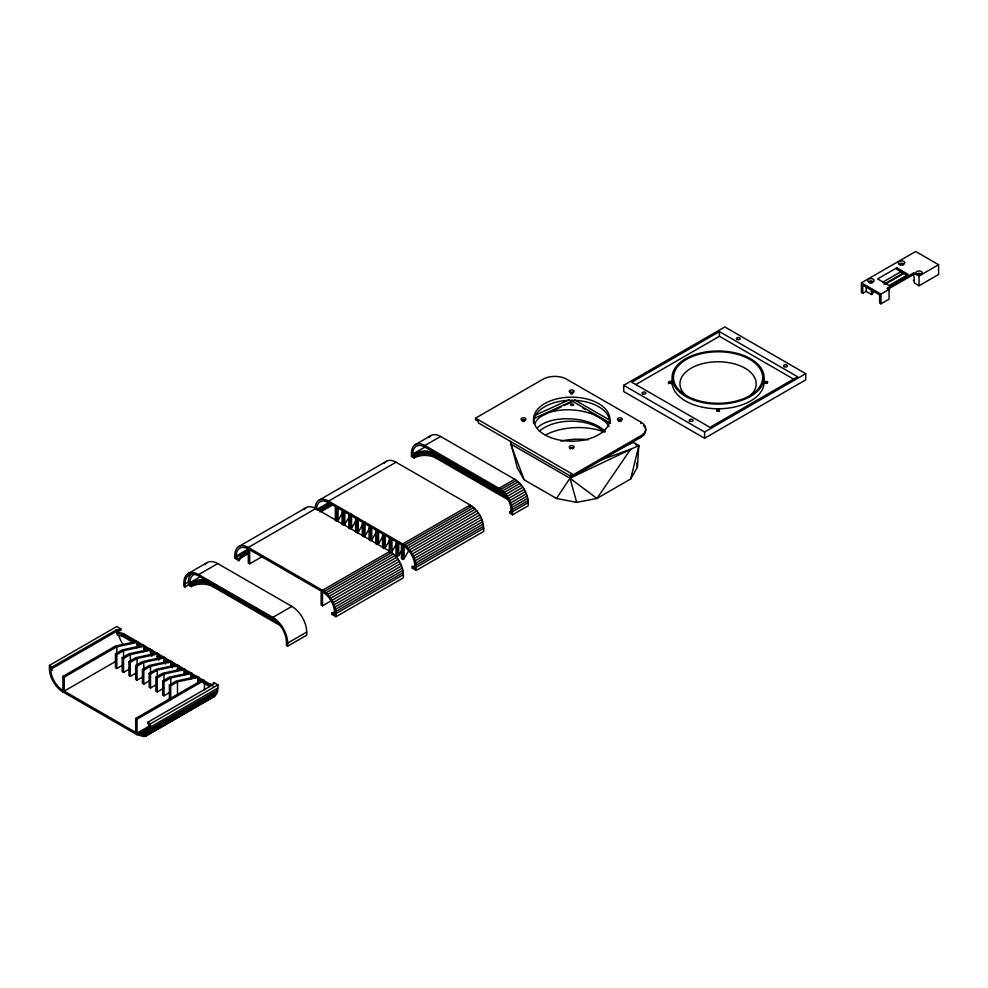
<?xml version="1.0" encoding="UTF-8"?>
<svg xmlns="http://www.w3.org/2000/svg" width="988" height="988" viewBox="0 0 988 988"><rect width="100%" height="100%" fill="white"/><g stroke="black" fill="none" stroke-linecap="round" stroke-linejoin="round"><path stroke-width="1.48" d="M623.7 385.32L623.7 391.544L704.592 438.264L805.714 379.874L805.714 373.649L724.822 326.942L623.7 385.32L704.592 432.028L704.592 438.264M150.25 725.513L137.036 733.145C143.186 738.024 150.917 731.688 149.176 724.587L147.817 723.809L147.817 722.253L211.864 685.277L213.89 682.547L217.928 684.882L217.471 691.761L213.976 696.725L146.57 735.652L143.779 736.517L137.036 734.702L62.886 691.896A19.068 11.004 60 0 1 49.511 670.642L49.4 665.43L116.806 626.503L120.857 628.837L120.857 630.393L116.139 631.567L116.139 630.011L120.857 628.837M146.57 735.652L150.053 730.688L150.522 723.809L217.928 684.882M510.376 441.327L517.391 468.102L524.134 479.785L556.491 498.458L576.708 502.361L596.937 498.458L630.64 479.007L637.384 467.324L638.804 445.502L633.407 442.377L617.994 449.416M610.349 423.123L572.188 401.091L572.114 401.906L563.864 405.66M570.558 475.648L569.977 478.229L556.491 498.458M630.64 479.007L638.73 446.317L635.519 444.452M329.696 502.04L316.481 509.672A17.154 9.905 60 0 1 328.609 502.67L335.352 506.56L335.352 520.491L336.698 521.269L338.057 520.491L342.552 512.71M336.698 521.269L336.698 507.338L342.095 510.45L342.095 524.381L343.441 525.159L344.787 524.381L349.283 516.601M351.53 514.34L350.184 515.119L350.184 529.049L351.53 528.271L356.026 520.491M358.274 518.231L356.927 519.009L356.927 532.952L358.274 532.174L362.769 524.381M365.017 536.064L365.017 522.133L363.67 522.911L363.67 536.842L365.017 536.064L370.265 526.975M375.798 543.845L375.798 529.914L370.414 526.802L370.414 540.732L371.76 539.954L376.255 532.174M389.729 539.954L385.246 547.735L383.887 548.513L382.541 547.735L382.541 533.804L377.157 530.692L377.157 544.623L378.503 543.845L382.998 536.064M401.721 550.328L398.72 555.515L397.374 556.293L396.027 555.515L396.027 541.585L390.631 538.472L390.631 552.403L391.977 551.625L396.472 543.845M397.374 556.293L397.374 542.363L401.424 544.697L401.424 558.64L402.771 559.418L404.117 558.64L409.353 549.55M335.451 611.98L331.919 612.856L331.919 614.413L335.957 616.747L403.376 577.819C404.08 567.458 398.658 556.886 389.889 551.353L315.74 508.548L248.321 547.463A19.068 11.004 60 0 0 234.848 555.244L234.848 558.368L238.886 560.702L238.886 559.146L240.911 556.417L248.914 551.798M238.886 560.702L240.911 557.973L248.914 553.354M319.853 511.883L321.199 510.067L331.869 503.905M188.177 573.546L207.233 562.543M238.787 546.525L306.206 507.597M319.075 500.163L386.493 461.248M415.368 444.575L431.052 435.523M198.662 574.584L217.718 563.58L291.868 606.397A20.97 12.115 60 0 1 306.7 632.085L306.7 635.198L287.644 646.189L286.434 645.497L286.434 642.373A19.254 11.115 60 0 0 272.812 618.797L198.662 575.979A19.254 11.115 60 0 0 185.052 583.846L185.052 586.958L183.83 586.255L183.83 583.142A20.97 12.115 60 0 1 198.662 574.584L272.812 617.389A20.97 12.115 60 0 1 287.644 643.077L287.644 646.189M185.052 583.846L188.424 581.895A19.254 11.115 60 0 1 191.227 573.954M415.738 565.618L412.206 566.495L412.206 568.051L416.244 570.385L483.663 531.47C484.367 521.108 478.945 510.537 470.177 505.004L396.027 462.186L328.609 501.114A19.068 11.004 60 0 0 315.135 508.894M509.845 500.78L435.683 457.975A15.252 8.806 0 0 0 414.12 457.975L411.416 456.419L411.416 453.307A19.068 11.004 60 0 1 424.902 445.514L440.586 436.461L514.736 479.279C523.504 484.812 528.926 495.383 528.222 505.745L512.537 514.797L509.845 513.241L509.845 511.685A15.252 8.806 0 0 0 511.154 510.821M200.329 576.733L189.906 582.747L189.906 584.316L191.252 585.094A15.252 8.806 0 0 1 212.815 585.094L277.702 622.551M248.087 549.155L236.194 556.034L234.848 555.244M425.791 446.564L412.762 454.085L412.774 455.641L414.12 456.419A15.252 8.806 0 0 1 435.683 456.419L507.19 497.705M570.644 476.191L478.291 422.864L478.291 421.308L475.537 419.715L475.537 418.159L542.943 379.231A16.784 9.682 0 0 1 566.667 379.231L640.829 422.049A16.784 9.682 0 0 1 640.829 435.745L640.829 437.301L573.411 476.228L570.644 474.635L570.644 476.191L575.374 475.018M185.052 586.958L188.424 585.007L191.252 586.65A15.252 8.806 0 0 1 212.815 586.65L281.679 626.404M248.321 549.019A17.154 9.905 60 0 0 236.194 556.034L236.194 557.59L248.087 550.711M317.803 510.463L331.017 502.83M49.4 665.43L52.092 666.986L116.139 630.011M333.203 504.683L321.199 511.623L321.199 510.067M116.843 631.159L50.746 669.321L49.4 668.617L52.549 670.235M133.257 642.496L122.29 636.173L117.226 635.037L116.917 633.061L118.264 632.283L123.636 633.641L213.161 686.03M123.636 633.641L122.29 634.42L116.917 633.061M335.957 616.747C336.661 606.373 331.252 595.813 322.483 590.281L248.321 547.463L248.321 563.037L249.668 563.815L262.894 556.182M62.886 691.896L62.886 676.397L115.46 646.041L137.036 641.373L137.036 647.733M62.886 676.397L64.232 677.175L116.806 646.819L138.382 642.151M123.549 664.652L116.806 668.543L115.46 667.765L115.46 653.834L122.203 649.931L143.779 645.263L143.779 651.623M115.46 653.834L116.806 654.612L123.549 650.721L145.125 646.041M64.232 677.175L64.232 691.118L115.497 661.515M130.293 668.543L123.549 672.433L122.203 671.655L122.203 657.724L128.946 653.834L150.522 649.153M122.203 657.724L123.549 658.502L130.293 654.612L151.868 649.931M135.912 673.087L130.293 676.323L128.946 675.545L128.946 661.614L135.689 657.724L157.265 653.056M128.946 661.614L130.293 662.392L137.036 658.502L158.611 653.834M151.868 651.685L150.522 652.463L153.758 654.34M142.655 676.978L137.036 680.213L135.689 679.435L135.689 665.504L142.433 661.614L163.996 656.946M135.689 665.504L137.036 666.283L143.779 662.392L165.354 657.724M719.425 331.61L631.789 382.208L709.989 427.359L797.625 376.761L719.425 331.61L719.437 336.278L794.389 379.565M149.398 680.868L143.779 684.104L142.433 683.326L142.433 669.395L149.176 665.504L170.739 660.836M635.778 384.579L719.437 336.278M142.433 669.395L143.779 670.173L150.522 666.283L172.085 661.614M156.141 684.758L150.522 688.006L149.176 687.228L149.176 673.285L155.906 669.395L177.482 664.726M149.176 673.285L150.522 674.063L157.265 670.173L178.828 665.504M163.996 688.006L157.265 691.896L155.906 691.118L155.906 677.175L162.649 673.285L184.225 668.617M155.906 677.175L157.265 677.953L163.996 674.063L185.571 669.395M169.615 692.539L163.996 695.787L162.649 695.009L162.649 681.078L169.393 677.175L190.968 672.507M272.812 617.389L291.868 606.397M162.649 681.078L163.996 681.856L170.739 677.953L192.314 673.285M424.902 445.514L499.051 488.331L514.736 479.279M324.237 591.429L391.643 552.502M328.609 502.67L328.609 501.114L404.524 545.067L471.943 506.152M499.051 488.331L500.817 489.48L516.489 480.427M872.873 289.632L872.873 293.72L871.527 294.498L866.13 291.386L862.759 293.325L861.413 292.547L861.413 282.815L915.678 251.483L938.6 264.722L938.6 274.454L919.05 285.742L914.332 283.013L914.332 281.074L913.32 280.481L914.332 279.518L913.653 274.454L888.36 289.052M325.966 592.825L393.385 553.898M404.524 545.067L406.253 546.463L473.672 507.548M500.817 489.48L502.546 490.875L518.218 481.823M169.393 698.899L169.393 684.968L176.136 681.078L197.711 676.397M327.633 594.443L395.052 555.515M406.253 546.463L407.933 548.081L475.339 509.166M502.546 490.875L504.213 492.493L519.898 483.441M169.393 684.968L170.739 685.746L177.482 681.856L199.057 677.175M896.808 267.834L877.591 278.925L889.052 285.544L908.268 274.454L896.808 267.834L896.808 269.391L906.996 275.269M329.214 596.258L396.633 557.331M407.933 548.081L409.514 549.896L476.92 510.981M504.213 492.493L505.794 494.309L521.479 485.256M330.684 598.234L398.102 559.319M409.514 549.896L410.971 551.872L478.39 512.957M505.794 494.309L507.264 496.285L522.948 487.232M882.864 282.111L901.562 271.317M249.668 563.815L249.668 549.797L321.125 591.059L321.125 605.064L322.483 605.842L331.733 600.506M332.005 600.346L399.424 561.419M410.971 551.872L412.305 553.984L479.711 515.069M507.264 496.285L508.585 498.397L524.27 489.344M883.877 284.248L903.909 272.688M333.178 602.544L400.585 563.629M416.244 570.385L415.787 562.975L413.466 556.195L480.872 517.267M512.537 514.797L512.08 507.387L509.746 500.595L525.431 491.542M885.544 284.075L904.23 273.281M64.232 691.118L135.689 732.367L135.689 718.437L203.096 679.522M334.154 604.804L401.56 565.877M414.441 558.442L481.86 519.527M510.734 502.855L526.406 493.802M135.689 718.437L137.036 719.215L204.442 680.3M938.6 264.722L919.05 276.01L913.653 272.898L887.026 288.274L889.052 289.435L889.052 299.166L880.963 303.835L879.616 303.057L879.616 294.881L862.759 285.149L862.759 293.325M334.932 607.077L402.351 568.162M415.219 560.727L482.638 521.8M511.512 505.14L527.197 496.075M861.413 282.815L880.963 294.103L889.052 289.435M335.5 609.337L402.906 570.409M415.787 562.975L483.206 524.06M512.08 507.387L527.753 498.335M335.846 611.535L403.252 572.608M416.133 565.173L483.552 526.258M512.426 509.586L528.098 500.533M209.604 684.832L209.604 686.574L203.096 682.819L203.096 681.078L209.604 684.832L210.95 684.054M475.537 418.159L573.411 474.672L640.829 435.745M403.376 574.707L335.957 613.634L334.611 612.856C334.277 604.483 329.56 596.307 322.483 591.837M483.663 528.358L416.244 567.273L414.898 566.495C414.565 558.121 409.847 549.958 402.771 545.475M512.537 511.685L528.222 502.633M287.644 643.077L306.7 632.085M138.616 733.948L149.188 727.835M150.522 726.921L149.176 726.143L150.509 726.995L217.928 688.006M140.173 734.479L149.423 729.144M150.398 728.885L217.817 689.97M141.679 734.763L149.608 730.181M150.053 730.688L217.471 691.761M143.099 734.776L148.385 731.725M144.421 734.516L149.312 731.7M145.619 733.998L148.262 732.466M149.497 732.281L216.903 693.366M143.779 736.517L216.125 694.737M145.248 736.221L215.149 695.873M704.592 432.028L805.714 373.649M412.774 455.641C420.196 451.738 429.656 451.751 437.079 455.666L505.856 495.371M189.906 584.316L199.798 581.5L210.617 582.735M437.079 455.666L437.079 454.11C429.656 450.182 420.196 450.182 412.762 454.085A17.154 9.905 60 0 1 424.902 447.082L504.535 493.049M206.48 581.747L206.48 580.191L199.798 579.944L189.906 582.747A17.154 9.905 60 0 1 195.97 574.127M535.644 415.046L569.298 399.708M533.705 418.64L572.188 401.091M541.881 415.689L546.006 413.811M552.872 410.675L561.122 406.92M638.804 445.502L569.977 478.229L510.648 443.97L524.134 479.785M213.976 696.725L211.185 697.59M599.037 460.643L630.64 449.219L596.937 498.458L569.977 478.229L576.708 502.361M412.206 568.051L415.738 567.174M331.919 614.413L335.451 613.536M212.482 583.451L216.854 585.859M574.732 399.942L610.238 420.456M582.759 408.044L585.415 409.588M589.416 411.885L592.071 413.429M594.739 414.96L597.394 416.491M600.049 418.035L604.051 420.332M606.706 421.876L609.374 423.407M509.845 511.685L511.191 512.463C511.463 503.547 506.56 494.642 499.051 489.887M350.184 515.119L355.581 518.231L355.581 532.174M356.927 519.009L362.324 522.133L362.324 536.064M363.67 522.911L369.067 526.024L369.067 539.954M412.206 566.495L414.898 568.051L414.898 566.495M236.194 557.59L238.886 559.146M331.919 612.856L334.611 614.413L334.611 612.856M219.509 587.391L222.152 588.922M224.795 590.441L228.759 592.738M231.402 594.257L234.057 595.789M236.7 597.32L245.95 602.655M248.606 604.187L275.047 619.464M135.689 642.151L122.29 634.42L122.29 636.173M137.036 642.929L142.433 646.041M143.779 646.819L149.176 649.931M155.906 653.834L150.522 650.721L150.522 655.513M162.649 657.724L157.265 654.612L157.265 659.404M169.393 661.614L163.996 658.502L163.996 663.294M176.136 665.504L170.739 662.392L170.739 667.184M182.879 669.395L177.482 666.283L177.482 671.074M189.622 673.285L184.225 670.173L184.225 674.977M196.353 677.175L190.968 674.063L190.968 678.867M201.75 680.3L197.711 677.953L197.711 682.757M137.036 644.682L140.271 646.547M143.779 648.573L147.014 650.437M157.265 656.353L160.501 658.23M163.996 660.256L168.318 662.738M170.739 664.146L175.061 666.628M177.482 668.036L181.792 670.531M184.225 671.926L188.535 674.421M190.968 675.817L195.278 678.311M197.711 679.707L200.737 681.461M147.817 722.253L150.522 723.809M508.585 498.397L509.746 500.595M412.305 553.984L413.466 556.195M636.828 462.927L637.384 467.324M118.165 630.48L118.264 632.283M919.05 276.01L919.05 285.742M913.653 272.898L913.653 274.454M880.963 294.103L880.963 303.835M871.527 289.052L871.527 294.498M866.13 285.927L866.13 291.386M640.829 422.049L640.829 423.605M573.411 474.672L573.411 476.228M470.177 506.56L470.177 505.004L402.771 543.919L402.771 559.418M435.683 456.419L435.683 457.975M435.35 453.233L435.35 454.789M433.485 452.504L433.485 454.072M431.472 451.936L431.472 453.492M429.335 451.516L429.335 453.072M427.137 451.269L427.137 452.825M424.902 451.183L424.902 452.739M422.666 451.269L422.666 452.825M420.456 451.516L420.456 453.072M418.332 451.936L418.332 453.492M416.319 452.504L416.319 454.072M414.454 453.233L414.454 454.789M414.12 456.419L414.12 457.975M404.117 546.092L404.117 558.64M398.72 542.98L398.72 555.515M391.977 539.09L391.977 551.625M389.889 552.909L389.889 551.353L322.483 590.281L322.483 605.842M389.284 551.625L389.284 537.694L383.887 534.582L383.887 548.513M385.246 535.2L385.246 547.735M378.503 531.309L378.503 543.845M371.76 527.407L371.76 539.954M358.274 519.626L358.274 532.174M351.53 515.736L351.53 528.271M348.838 528.271L348.838 514.34L343.441 511.228L343.441 525.159M344.787 511.846L344.787 524.381M338.057 507.956L338.057 520.491M286.977 640.36L286.977 641.916M240.911 556.417L240.911 557.973M213.89 682.547L213.89 684.104M212.815 585.094L212.815 586.65M208.604 580.611L208.604 582.167M204.442 683.573L204.442 689.661M204.269 579.944L204.269 581.5M202.034 579.857L202.034 581.413M199.798 579.944L199.798 581.5M199.057 678.929L199.057 683.498M197.6 580.191L197.6 581.747M195.476 580.611L195.476 582.167M193.463 581.179L193.463 582.735M191.586 581.895L191.586 583.451M191.252 585.094L191.252 586.65M188.424 581.895L188.424 585.007M177.482 681.856L177.482 694.391M172.085 664.887L172.085 667.937M170.739 677.953L170.739 684.931M170.739 685.746L170.739 699.677M165.354 660.997L165.354 664.035M163.996 674.063L163.996 681.028M163.996 681.856L163.996 695.787M158.611 657.106L158.611 660.145M157.265 670.173L157.265 677.138M157.265 677.953L157.265 691.896M151.868 653.216L151.868 656.254M150.522 666.283L150.522 673.248M150.522 674.063L150.522 688.006M143.779 662.392L143.779 669.358M143.779 670.173L143.779 684.104M137.036 658.502L137.036 665.467M137.036 666.283L137.036 680.213M137.036 719.215L137.036 734.702M130.293 654.612L130.293 661.577M130.293 662.392L130.293 676.323M123.549 650.721L123.549 657.687M123.549 658.502L123.549 672.433M116.806 646.819L116.806 653.784M116.806 654.612L116.806 668.543M52.092 666.986L52.092 668.543L50.746 667.765L50.746 669.395A17.167 9.905 60 0 0 62.886 690.34M900.574 265.29A1.902 1.099 0 0 1 900.068 263.623A1.902 1.099 0 0 1 902.983 263.623A1.902 1.099 0 0 1 902.476 265.29M902.871 273.281A1.902 1.099 0 0 1 902.476 273.454M917.704 275.232A1.902 1.099 0 0 1 917.704 273.676A1.902 1.099 0 0 1 920.396 273.676A1.902 1.099 0 0 1 920.396 275.232M872.194 290.991A1.902 1.099 0 0 1 871.799 291.164M870.354 283.099A1.902 1.099 0 0 1 869.292 281.407A1.902 1.099 0 0 1 872.416 281.407A1.902 1.099 0 0 1 871.342 283.099M763.514 378.058A46.004 26.553 0 0 1 719.894 408.748A46.004 26.553 0 0 1 672.223 380.133M687.228 396.707A38.137 22.02 0 0 1 692.563 367.413A38.137 22.02 0 0 1 743.594 367.413A38.137 22.02 0 0 1 748.929 396.707M716.843 411.181A1.433 0.827 0 0 1 719.511 411.588M765.268 383.183A1.433 0.827 0 0 1 767.293 383.183M668.456 383.764A1.433 0.827 0 0 1 669.889 382.936A1.433 0.827 0 0 1 671.309 383.764M204.874 564.728A20.97 12.115 60 0 1 217.718 563.58M122.907 644.25A17.154 9.905 60 0 1 119.079 636.297M304.057 509.586A19.068 11.004 60 0 1 315.74 508.548M384.344 463.236A19.068 11.004 60 0 1 396.027 462.186M428.903 437.511A19.068 11.004 60 0 1 440.586 436.461M522.244 420.382A2.433 1.408 0 0 0 525.888 419.171A2.433 1.408 0 0 0 522.244 417.949A2.433 1.408 0 0 0 522.244 420.382A1.433 0.827 0 0 1 524.467 420.147A1.433 0.827 0 0 1 524.171 421.444M522.751 421.444A1.433 0.827 0 0 1 522.22 421.135M645.596 429.187A16.784 9.682 0 0 1 640.829 437.301M643.497 425.618A16.784 9.682 0 0 1 645.164 427.952M533.582 423.432A38.137 22.02 0 0 1 571.657 400.264A38.137 22.02 0 0 1 609.744 423.432M643.237 434.226A14.783 8.534 0 0 1 639.409 438.042M570.941 393.743A1.433 0.827 0 0 1 572.373 393.743M570.422 448.972A1.433 0.827 0 0 1 571.657 447.725A1.433 0.827 0 0 1 572.904 448.972M572.67 393.483A1.433 0.827 0 0 1 570.644 393.483M570.274 392.681A1.433 0.827 0 0 1 573.04 392.681M619.143 421.444A1.433 0.827 0 0 1 618.76 420.196A1.433 0.827 0 0 1 620.958 420.196A1.433 0.827 0 0 1 620.575 421.444M537.633 427.52A38.137 19.599 4.9 0 1 571.459 418.887A38.137 19.599 4.9 0 1 605.397 431.719M534.755 424.173A38.137 19.599 4.9 0 1 570.237 409.822L574.226 410.069A38.137 19.599 4.9 0 1 609.04 426.767M539.337 431.2A38.137 22.02 0 0 1 603.298 431.2M545.413 435.053A48.35 27.911 0 0 1 604.619 432.04M560.9 441.093A48.387 27.936 0 0 1 588.243 439.784M916.753 274.219A3.236 1.877 0 0 0 922.187 273.38A3.236 1.877 0 0 0 918.21 271.083A3.236 1.877 0 0 0 916.753 274.219M899.228 264.105A3.236 1.877 0 0 0 904.65 263.265A3.236 1.877 0 0 0 900.686 260.968A3.236 1.877 0 0 0 899.228 264.105M869.23 282.111A3.236 1.877 0 0 0 874.096 280.481A3.236 1.877 0 0 0 869.23 278.863A3.236 1.877 0 0 0 869.23 282.111M692.032 399.424A46.004 26.553 0 0 0 763.934 379.614A46.004 26.553 0 0 0 698.281 353.568A46.004 26.553 0 0 0 692.032 399.424M692.81 398.769A44.621 25.762 0 0 0 762.563 379.553A44.621 25.762 0 0 0 698.874 354.284A44.621 25.762 0 0 0 692.81 398.769M717.362 410.749A1.433 0.827 0 0 0 719.511 410.032A1.433 0.827 0 0 0 717.362 409.316A1.433 0.827 0 0 0 717.362 410.749M765.564 382.924A1.433 0.827 0 0 0 767.713 382.208A1.433 0.827 0 0 0 765.564 381.492A1.433 0.827 0 0 0 765.564 382.924M669.172 382.924A1.433 0.827 0 0 0 671.309 382.208A1.433 0.827 0 0 0 669.172 381.492A1.433 0.827 0 0 0 669.172 382.924M784.151 366.647A1.902 1.099 0 0 0 787.337 366.153A1.902 1.099 0 0 0 785.003 364.794A1.902 1.099 0 0 0 784.151 366.647M736.962 339.39A1.902 1.099 0 0 0 740.148 338.896A1.902 1.099 0 0 0 737.814 337.55A1.902 1.099 0 0 0 736.962 339.39M690.155 421.308A1.902 1.099 0 0 0 693.02 420.357A1.902 1.099 0 0 0 690.155 419.406A1.902 1.099 0 0 0 690.155 421.308M642.583 393.879A1.902 1.099 0 0 0 645.769 393.385A1.902 1.099 0 0 0 643.435 392.038A1.902 1.099 0 0 0 642.583 393.879M550.896 437.635A38.137 22.02 0 0 0 609.744 420.32A38.137 22.02 0 0 0 554.342 399.547A38.137 22.02 0 0 0 550.896 437.635M570.447 392.557A2.433 1.408 0 0 0 574.09 391.347A2.433 1.408 0 0 0 570.447 390.124A2.433 1.408 0 0 0 570.447 392.557M570.447 448.206A2.433 1.408 0 0 0 574.09 446.996A2.433 1.408 0 0 0 570.447 445.786A2.433 1.408 0 0 0 570.447 448.206M618.649 420.382A2.433 1.408 0 0 0 622.292 419.171A2.433 1.408 0 0 0 618.649 417.949A2.433 1.408 0 0 0 618.649 420.382M571.2 405.191A1.433 0.729 4.9 0 0 573.583 405.006A1.433 0.729 4.9 0 0 571.83 404.006A1.433 0.729 4.9 0 0 571.2 405.191"/></g></svg>
